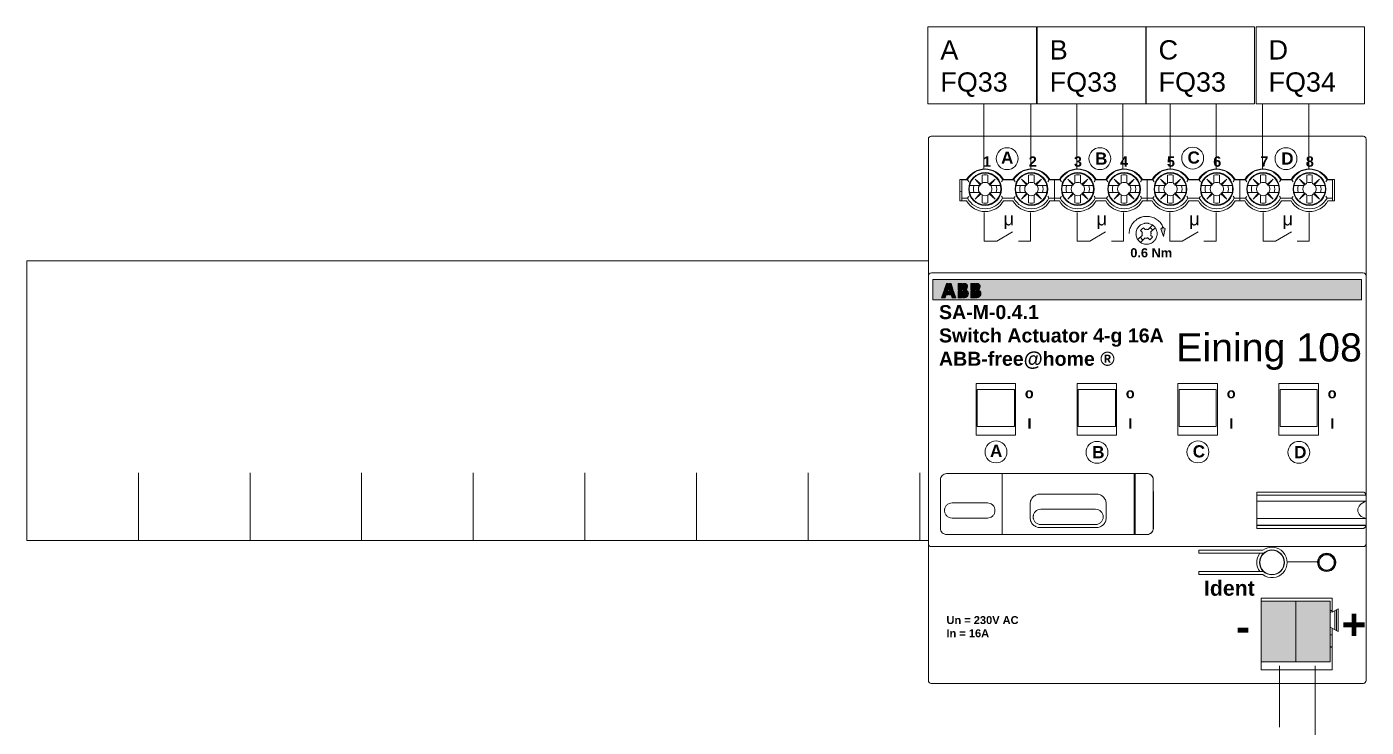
# Model space of a CAD drawing. Header units: millimetres. Extents: x -242231 to 419123, y -2399 to 525285.
# Drawn here: x -35527 to -32726, y 44385 to 45850 of the extents above; entities that cross this region are included whole.
import ezdxf

# ---------------------------------------------------------------- set-up
doc = ezdxf.new("R2010")
doc.units = ezdxf.units.MM
for name, color, linetype, lineweight in [('R-635 Töfluteikning', 7, 'Continuous', 15), ('R-635 Töfluteikning dinskinna', 32, 'Continuous', 15), ('Texti', 3, 'Continuous', 20)]:
    doc.layers.add(name, color=color, linetype=linetype, lineweight=lineweight)
doc.styles.get("Standard").update_dxf_attribs({"font": 'arial.ttf'})

# ---------------------------------------------------------------- blocks, each defined once
blk = doc.blocks.new('ABB f@h SA-M-0.4.1 Rofaliði 16A')
at = {"lineweight": 0}
h = blk.add_hatch(color=256, dxfattribs=at)
h.dxf.hatch_style = 1
edge = h.paths.add_edge_path()
edge.add_spline(control_points=[(38.56, 47.4), (38.59, 47.4), (38.62, 47.41), (38.65, 47.45), (38.66, 47.46), (38.66, 47.47)], knot_values=[0, 0, 0, 0, 0.564452, 0.81864, 1, 1, 1, 1], degree=3, periodic=0)
edge.add_spline(control_points=[(38.66, 47.47), (38.66, 47.5), (38.64, 47.54), (38.6, 47.56), (38.57, 47.55), (38.56, 47.55)], knot_values=[0, 0, 0, 0, 0.500113, 0.744161, 1, 1, 1, 1], degree=3, periodic=0)
edge.add_spline(control_points=[(38.56, 47.55), (38.54, 47.55), (38.5, 47.53), (38.47, 47.5), (38.46, 47.48), (38.46, 47.47)], knot_values=[0, 0, 0, 0, 0.564452, 0.81864, 1, 1, 1, 1], degree=3, periodic=0)
edge.add_spline(control_points=[(38.46, 47.47), (38.47, 47.46), (38.48, 47.44), (38.5, 47.41), (38.53, 47.39), (38.55, 47.39), (38.56, 47.4)], knot_values=[0, 0, 0, 0, 0.290414, 0.547362, 0.76154, 1, 1, 1, 1], degree=3, periodic=0)
h.paths.add_polyline_path([(38.94, 47.3), (38.56, 47.47), (38.21, 47.24), (38.68, 45.98)])
edge = h.paths.add_edge_path()
edge.add_spline(control_points=[(37.62, 48.74), (37.73, 48.66), (37.95, 48.48), (38.24, 48.19), (38.47, 47.86), (38.55, 47.6), (38.56, 47.47)], knot_values=[0, 0, 0, 0, 0.256087, 0.511922, 0.758342, 1, 1, 1, 1], degree=3, periodic=0)
edge.add_line((38.66, 47.47), (38.56, 47.47))
h = blk.add_hatch(color=1)
h.dxf.hatch_style = 1
h.paths.add_polyline_path([(71.25, 38.9), (0.75, 38.9), (0.75, 35.6), (71.25, 35.6)])
h = blk.add_hatch(color=256)
h.dxf.hatch_style = 1
h.paths.add_polyline_path([(2.6, 37.18), (3.28, 37.18), (3.28, 38.28), (2.98, 38.28)])
h.paths.add_polyline_path([(3.43, 37.18), (4.1, 37.18), (3.73, 38.28), (3.43, 38.28)])
h.paths.add_polyline_path([(3.43, 37.02), (3.43, 36.38), (3.76, 36.38), (3.93, 35.93), (4.52, 35.93), (4.14, 37.02)])
h.paths.add_polyline_path([(3.27, 37.02), (2.56, 37.02), (2.19, 35.93), (2.77, 35.93), (2.94, 36.38), (3.28, 36.38)])
h = blk.add_hatch(color=256)
h.dxf.hatch_style = 1
h.paths.add_polyline_path([(5.56, 37.17), (5.56, 38.28), (4.92, 38.28), (4.92, 37.17)])
h.paths.add_polyline_path([(5.72, 37.18), (6.37, 37.18, 0.073983), (6.17, 37.31, 0.788319), (5.94, 38.28), (5.72, 38.29)])
h.paths.add_polyline_path([(5.72, 35.91, 0.670092), (6.47, 37.02), (5.72, 37.02)])
h.paths.add_polyline_path([(5.57, 37.02), (4.93, 37.02), (4.93, 35.92), (5.57, 35.92)])
h = blk.add_hatch(color=256)
h.dxf.hatch_style = 1
h.paths.add_polyline_path([(6.98, 37.17), (7.62, 37.17), (7.62, 38.28), (6.98, 38.28)])
h.paths.add_polyline_path([(7.78, 37.18), (8.43, 37.18, 0.073983), (8.23, 37.31, 0.788319), (8, 38.28), (7.78, 38.29)])
h.paths.add_polyline_path([(7.78, 35.91, 0.670092), (8.52, 37.02), (7.78, 37.02)])
h.paths.add_polyline_path([(7.63, 37.02), (6.98, 37.02), (6.98, 35.92), (7.63, 35.92)])
at = {"true_color": 0x000000}
h = blk.add_hatch(color=18, dxfattribs=at)
h.dxf.hatch_style = 1
h.paths.add_polyline_path([(60.4, -13.95), (54.7, -13.95), (54.7, -23.95), (60.4, -23.95)])
h = blk.add_hatch(color=1)
h.dxf.hatch_style = 1
h.paths.add_polyline_path([(66.1, -13.95), (60.4, -13.95), (60.4, -23.95), (66.1, -23.95)])
at = {"color": 7, "linetype": 'Continuous', "lineweight": 0}
for p, q in [((0, -27), (0, 62)), ((0.5, 62.5), (71.5, 62.5)), ((72, 3.5), (72, 62)), ((5.2, 55.35), (5.2, 51.85)), ((6.3, 55.35), (5.2, 55.35)), ((5.52, 51.85), (5.52, 55.35)), ((5.52, 55.3), (6.45, 55.3)), ((8.52, 54.48), (7.69, 55.44)), ((7.69, 55.44), (8.58, 54.66)), ((8.87, 56.07), (8.87, 54.82)), ((9.79, 54.82), (9.79, 56.07)), ((10.08, 54.67), (10.97, 55.44)), ((10.97, 55.44), (10.14, 54.48)), ((14.07, 55.3), (12.21, 55.3)), ((13.92, 55.35), (12.36, 55.35)), ((16.14, 54.48), (15.31, 55.44)), ((15.31, 55.44), (16.2, 54.66)), ((16.49, 56.07), (16.49, 54.82)), ((17.41, 54.82), (17.41, 56.07)), ((17.7, 54.67), (18.59, 55.44)), ((18.59, 55.44), (17.76, 54.48)), ((19.83, 55.3), (21.69, 55.3)), ((21.54, 55.35), (19.98, 55.35)), ((20.76, 51.85), (20.76, 55.35)), ((23.76, 54.48), (22.93, 55.44)), ((22.93, 55.44), (23.82, 54.66)), ((24.11, 56.07), (24.11, 54.82)), ((25.03, 54.82), (25.03, 56.07)), ((25.32, 54.67), (26.21, 55.44)), ((26.21, 55.44), (25.38, 54.48)), ((29.31, 55.3), (27.45, 55.3)), ((29.16, 55.35), (27.6, 55.35)), ((31.38, 54.48), (30.55, 55.44)), ((30.55, 55.44), (31.44, 54.66)), ((31.73, 56.07), (31.73, 54.82)), ((32.65, 54.82), (32.65, 56.07)), ((32.94, 54.67), (33.83, 55.44)), ((33.83, 55.44), (33, 54.48)), ((35.07, 55.3), (36.93, 55.3)), ((36.78, 55.35), (35.22, 55.35)), ((36, 51.85), (36, 55.35)), ((39, 54.48), (38.17, 55.44)), ((38.17, 55.44), (39.06, 54.66)), ((39.35, 56.07), (39.35, 54.82)), ((40.27, 54.82), (40.27, 56.07)), ((40.56, 54.67), (41.45, 55.44)), ((41.45, 55.44), (40.62, 54.48)), ((44.55, 55.3), (42.69, 55.3)), ((44.4, 55.35), (42.84, 55.35)), ((46.62, 54.48), (45.79, 55.44)), ((45.79, 55.44), (46.68, 54.66)), ((46.97, 56.07), (46.97, 54.82)), ((47.89, 54.82), (47.89, 56.07)), ((48.18, 54.67), (49.07, 55.44)), ((49.07, 55.44), (48.24, 54.48)), ((50.31, 55.3), (52.17, 55.3)), ((52.02, 55.35), (50.46, 55.35)), ((51.24, 51.85), (51.24, 55.35)), ((54.24, 54.48), (53.41, 55.44)), ((53.41, 55.44), (54.3, 54.66)), ((54.59, 56.07), (54.59, 54.82)), ((55.51, 54.82), (55.51, 56.07)), ((55.8, 54.67), (56.69, 55.44)), ((56.69, 55.44), (55.86, 54.48)), ((59.79, 55.3), (57.93, 55.3)), ((59.64, 55.35), (58.08, 55.35)), ((61.86, 54.48), (61.03, 55.44)), ((61.03, 55.44), (61.92, 54.66)), ((62.21, 56.07), (62.21, 54.82)), ((63.13, 54.82), (63.13, 56.07)), ((63.42, 54.67), (64.31, 55.44)), ((64.31, 55.44), (63.48, 54.48)), ((66.48, 55.3), (65.55, 55.3)), ((66.8, 55.35), (65.7, 55.35)), ((66.48, 51.85), (66.48, 55.35)), ((66.8, 51.85), (66.8, 55.35)), ((8.43, 54.39), (6.79, 54.39)), ((6.79, 53.22), (8.43, 53.22)), ((7.69, 52.16), (8.52, 53.12)), ((8.58, 52.94), (7.69, 52.16)), ((8.61, 54.58), (8.52, 54.48)), ((8.52, 53.12), (8.61, 53.02)), ((10.04, 53.01), (10.14, 53.12)), ((10.14, 54.48), (10.05, 54.58)), ((10.97, 52.16), (10.06, 52.95)), ((10.14, 53.12), (10.97, 52.16)), ((10.22, 53.22), (11.87, 53.22)), ((11.87, 54.39), (10.23, 54.39)), ((16.05, 54.39), (14.41, 54.39)), ((14.41, 53.22), (16.05, 53.22)), ((15.31, 52.16), (16.14, 53.12)), ((16.2, 52.94), (15.31, 52.16)), ((16.23, 54.58), (16.14, 54.48)), ((16.14, 53.12), (16.23, 53.02)), ((17.66, 53.01), (17.76, 53.12)), ((17.76, 54.48), (17.67, 54.58)), ((18.59, 52.16), (17.68, 52.95)), ((17.76, 53.12), (18.59, 52.16)), ((17.84, 53.22), (19.49, 53.22)), ((19.49, 54.39), (17.85, 54.39)), ((23.67, 54.39), (22.03, 54.39)), ((22.03, 53.22), (23.67, 53.22)), ((22.93, 52.16), (23.76, 53.12)), ((23.82, 52.94), (22.93, 52.16)), ((23.85, 54.58), (23.76, 54.48)), ((23.76, 53.12), (23.85, 53.02)), ((25.28, 53.01), (25.38, 53.12)), ((25.38, 54.48), (25.29, 54.58)), ((26.21, 52.16), (25.3, 52.95)), ((25.38, 53.12), (26.21, 52.16)), ((25.46, 53.22), (27.11, 53.22)), ((27.11, 54.39), (25.47, 54.39)), ((31.29, 54.39), (29.65, 54.39)), ((29.65, 53.22), (31.29, 53.22)), ((30.55, 52.16), (31.38, 53.12)), ((31.44, 52.94), (30.55, 52.16)), ((31.47, 54.58), (31.38, 54.48)), ((31.38, 53.12), (31.47, 53.02)), ((32.9, 53.01), (33, 53.12)), ((33, 54.48), (32.91, 54.58)), ((33.83, 52.16), (32.92, 52.95)), ((33, 53.12), (33.83, 52.16)), ((33.08, 53.22), (34.73, 53.22)), ((34.73, 54.39), (33.09, 54.39)), ((38.91, 54.39), (37.27, 54.39)), ((37.27, 53.22), (38.91, 53.22)), ((38.17, 52.16), (39, 53.12)), ((39.06, 52.94), (38.17, 52.16)), ((39.09, 54.58), (39, 54.48)), ((39, 53.12), (39.09, 53.02)), ((40.52, 53.01), (40.62, 53.12)), ((40.62, 54.48), (40.53, 54.58)), ((41.45, 52.16), (40.54, 52.95)), ((40.62, 53.12), (41.45, 52.16)), ((40.7, 53.22), (42.35, 53.22)), ((42.35, 54.39), (40.71, 54.39)), ((46.53, 54.39), (44.89, 54.39)), ((44.89, 53.22), (46.53, 53.22)), ((45.79, 52.16), (46.62, 53.12)), ((46.68, 52.94), (45.79, 52.16)), ((46.71, 54.58), (46.62, 54.48)), ((46.62, 53.12), (46.71, 53.02)), ((48.14, 53.01), (48.24, 53.12)), ((48.24, 54.48), (48.15, 54.58)), ((49.07, 52.16), (48.16, 52.95)), ((48.24, 53.12), (49.07, 52.16)), ((48.32, 53.22), (49.97, 53.22)), ((49.97, 54.39), (48.33, 54.39)), ((54.15, 54.39), (52.51, 54.39)), ((52.51, 53.22), (54.15, 53.22)), ((53.41, 52.16), (54.24, 53.12)), ((54.3, 52.94), (53.41, 52.16)), ((54.33, 54.58), (54.24, 54.48)), ((54.24, 53.12), (54.33, 53.02)), ((55.76, 53.01), (55.86, 53.12)), ((55.86, 54.48), (55.77, 54.58)), ((56.69, 52.16), (55.78, 52.95)), ((55.86, 53.12), (56.69, 52.16)), ((55.94, 53.22), (57.59, 53.22)), ((57.59, 54.39), (55.95, 54.39)), ((61.77, 54.39), (60.13, 54.39)), ((60.13, 53.22), (61.77, 53.22)), ((61.03, 52.16), (61.86, 53.12)), ((61.92, 52.94), (61.03, 52.16)), ((61.95, 54.58), (61.86, 54.48)), ((61.86, 53.12), (61.95, 53.02)), ((63.38, 53.01), (63.48, 53.12)), ((63.48, 54.48), (63.39, 54.58)), ((64.31, 52.16), (63.4, 52.95)), ((63.48, 53.12), (64.31, 52.16)), ((63.56, 53.22), (65.21, 53.22)), ((65.21, 54.39), (63.57, 54.39)), ((5.2, 51.85), (6.3, 51.85)), ((6.45, 52.3), (5.52, 52.3)), ((8.87, 52.78), (8.87, 51.53)), ((9.79, 52.77), (9.79, 51.53)), ((14.07, 52.3), (12.21, 52.3)), ((12.36, 51.85), (13.92, 51.85)), ((16.49, 52.78), (16.49, 51.53)), ((17.41, 52.77), (17.41, 51.53)), ((21.69, 52.3), (19.83, 52.3)), ((19.98, 51.85), (21.54, 51.85)), ((24.11, 52.78), (24.11, 51.53)), ((25.03, 52.77), (25.03, 51.53)), ((29.31, 52.3), (27.45, 52.3)), ((27.6, 51.85), (29.16, 51.85)), ((31.73, 52.78), (31.73, 51.53)), ((32.65, 52.77), (32.65, 51.53)), ((36.93, 52.3), (35.07, 52.3)), ((35.22, 51.85), (36.78, 51.85)), ((39.35, 52.78), (39.35, 51.53)), ((40.27, 52.77), (40.27, 51.53)), ((44.55, 52.3), (42.69, 52.3)), ((42.84, 51.85), (44.4, 51.85)), ((46.97, 52.78), (46.97, 51.53)), ((47.89, 52.77), (47.89, 51.53)), ((52.17, 52.3), (50.31, 52.3)), ((50.46, 51.85), (52.02, 51.85)), ((54.59, 52.78), (54.59, 51.53)), ((55.51, 52.77), (55.51, 51.53)), ((59.79, 52.3), (57.93, 52.3)), ((58.08, 51.85), (59.64, 51.85)), ((62.21, 52.78), (62.21, 51.53)), ((63.13, 52.77), (63.13, 51.53)), ((66.48, 52.3), (65.55, 52.3)), ((65.7, 51.85), (66.8, 51.85)), ((9.17, 49.94), (9.17, 45.23)), ((16.78, 49.94), (16.78, 45.23)), ((24.46, 49.94), (24.46, 45.23)), ((32.08, 49.94), (32.08, 45.23)), ((39.69, 49.94), (39.69, 45.23)), ((47.3, 49.94), (47.3, 45.23)), ((55.03, 49.94), (55.03, 45.23)), ((62.64, 49.94), (62.64, 45.23)), ((11.25, 45.23), (13.86, 46.78)), ((26.54, 45.23), (29.15, 46.78)), ((34.93, 47.04), (34.9, 46.97)), ((35.21, 46.66), (34.9, 46.97)), ((34.98, 47.09), (34.93, 47.04)), ((35.03, 47.17), (34.98, 47.09)), ((35.11, 47.22), (35.03, 47.17)), ((35.21, 47.32), (35.11, 47.22)), ((35.11, 46.43), (35.13, 46.46)), ((35.11, 46.43), (35.13, 46.41)), ((35.16, 46.69), (35.13, 46.74)), ((35.13, 46.46), (35.16, 46.51)), ((35.13, 46.41), (35.16, 46.36)), ((35.16, 46.64), (35.16, 46.69)), ((35.18, 46.59), (35.16, 46.64)), ((35.16, 46.54), (35.18, 46.59)), ((35.16, 46.51), (35.16, 46.54)), ((35.16, 46.36), (35.16, 46.18)), ((35.36, 47.42), (35.21, 47.32)), ((35.67, 47.12), (35.36, 47.42)), ((35.64, 47.17), (35.59, 47.19)), ((35.67, 47.14), (35.64, 47.17)), ((35.77, 47.14), (35.67, 47.14)), ((35.87, 47.19), (35.77, 47.14)), ((35.89, 47.22), (35.87, 47.19)), ((35.89, 47.22), (35.92, 47.19)), ((35.92, 47.19), (35.97, 47.17)), ((35.97, 47.17), (36, 47.14)), ((36, 47.14), (36.1, 47.14)), ((36.1, 47.14), (36.15, 47.17)), ((36.86, 47.85), (36.12, 47.12)), ((36.15, 47.17), (36.17, 47.19)), ((36.17, 47.19), (36.22, 47.22)), ((36.5, 47.4), (36.43, 47.42)), ((36.55, 47.35), (36.5, 47.4)), ((37.29, 47.42), (36.55, 46.69)), ((36.63, 47.3), (36.55, 47.35)), ((36.58, 46.66), (36.61, 46.71)), ((36.58, 46.56), (36.58, 46.66)), ((36.61, 46.54), (36.58, 46.56)), ((36.63, 46.43), (36.58, 46.33)), ((36.58, 46.33), (36.58, 46.23)), ((36.61, 46.71), (36.63, 46.74)), ((36.63, 46.48), (36.61, 46.54)), ((36.73, 47.19), (36.63, 47.3)), ((36.63, 46.74), (36.66, 46.79)), ((36.66, 46.46), (36.63, 46.48)), ((36.66, 46.46), (36.63, 46.43)), ((36.78, 47.12), (36.73, 47.19)), ((36.83, 47.07), (36.78, 47.12)), ((36.86, 46.99), (36.83, 47.07)), ((38.56, 47.47), (38.21, 47.24)), ((38.21, 47.24), (38.68, 45.98)), ((38.94, 47.3), (38.56, 47.47)), ((38.66, 47.47), (38.56, 47.47)), ((38.68, 45.98), (38.94, 47.3)), ((41.76, 45.23), (44.38, 46.78)), ((57.11, 45.23), (59.72, 46.78)), ((9.17, 45.23), (11.25, 45.23)), ((14.8, 45.23), (16.78, 45.23)), ((24.46, 45.23), (26.54, 45.23)), ((30.09, 45.23), (32.08, 45.23)), ((35.21, 46.21), (34.47, 45.5)), ((34.88, 45.88), (34.9, 45.83)), ((34.9, 45.83), (34.95, 45.75)), ((35.64, 45.78), (34.93, 45.07)), ((34.95, 45.75), (35.18, 45.52)), ((35.13, 46.13), (35.11, 46.1)), ((35.16, 46.18), (35.13, 46.13)), ((35.18, 45.52), (35.26, 45.5)), ((35.26, 45.5), (35.31, 45.45)), ((35.61, 45.72), (35.56, 45.7)), ((35.79, 45.72), (35.61, 45.72)), ((35.84, 45.7), (35.79, 45.72)), ((35.87, 45.67), (35.84, 45.7)), ((35.87, 45.67), (35.89, 45.7)), ((35.89, 45.7), (35.94, 45.72)), ((35.94, 45.72), (35.97, 45.72)), ((35.97, 45.72), (36.02, 45.75)), ((36.02, 45.75), (36.07, 45.75)), ((36.07, 45.75), (36.12, 45.72)), ((36.4, 45.47), (36.1, 45.78)), ((36.12, 45.72), (36.15, 45.7)), ((36.15, 45.7), (36.2, 45.67)), ((36.4, 45.47), (36.48, 45.52)), ((36.48, 45.52), (36.53, 45.55)), ((36.53, 45.55), (36.61, 45.6)), ((36.86, 45.93), (36.55, 46.23)), ((36.58, 46.23), (36.61, 46.21)), ((36.61, 46.21), (36.61, 46.16)), ((36.61, 46.16), (36.66, 46.13)), ((36.61, 45.6), (36.66, 45.67)), ((36.66, 45.67), (36.76, 45.78)), ((36.76, 45.78), (36.86, 45.93)), ((39.69, 45.23), (41.76, 45.23)), ((45.32, 45.23), (47.3, 45.23)), ((55.03, 45.23), (57.11, 45.23)), ((60.66, 45.23), (62.64, 45.23)), ((0.5, 40), (71.5, 40)), ((0.75, 38.9), (0.75, 35.6)), ((71.25, 38.9), (0.75, 38.9)), ((71.25, 35.6), (71.25, 38.9)), ((0.75, 35.6), (71.25, 35.6)), ((7.85, 21.84), (7.85, 13.34)), ((7.85, 21.84), (14.35, 21.84)), ((8.05, 20.84), (8.05, 14.74)), ((14.15, 20.84), (8.05, 20.84)), ((14.15, 14.74), (14.15, 20.84)), ((14.35, 21.84), (14.35, 13.34)), ((24.45, 21.84), (24.45, 13.34)), ((24.45, 21.84), (30.95, 21.84)), ((24.65, 20.84), (24.65, 14.74)), ((30.75, 20.84), (24.65, 20.84)), ((30.75, 14.74), (30.75, 20.84)), ((30.95, 21.84), (30.95, 13.34)), ((41.05, 21.84), (41.05, 13.34)), ((41.05, 21.84), (47.55, 21.84)), ((47.35, 20.84), (41.25, 20.84)), ((41.25, 20.84), (41.25, 14.74)), ((47.35, 14.74), (47.35, 20.84)), ((47.55, 21.84), (47.55, 13.34)), ((57.65, 21.84), (64.15, 21.84)), ((57.65, 21.84), (57.65, 13.34)), ((63.95, 20.84), (57.85, 20.84)), ((57.85, 20.84), (57.85, 14.74)), ((63.95, 14.74), (63.95, 20.84)), ((64.15, 21.84), (64.15, 13.34)), ((7.85, 13.34), (14.35, 13.34)), ((8.05, 14.74), (14.15, 14.74)), ((24.45, 13.34), (30.95, 13.34)), ((24.65, 14.74), (30.75, 14.74)), ((41.05, 13.34), (47.55, 13.34)), ((41.25, 14.74), (47.35, 14.74)), ((57.65, 13.34), (64.15, 13.34)), ((57.85, 14.74), (63.95, 14.74)), ((3, 7), (36.06, 7)), ((12.12, 7), (12.12, -3)), ((33.87, -3), (33.87, 7)), ((33.99, -3), (33.99, 7)), ((2, -2), (2, 6)), ((36.99, 6.07), (37, 2.1)), ((36.99, 6), (36.99, -2)), ((27.58, 3.63), (18.41, 3.63)), ((54, 3.96), (71.5, 3.96)), ((54, -2), (54, 3.96)), ((54, 3.48), (71.95, 3.48)), ((54, 2.46), (72, 2.46)), ((72, -1.46), (72, 3.5)), ((3.89, 2.19), (9.73, 2.19)), ((16.75, 2.06), (16.75, -0.3)), ((18.48, 1.14), (27.51, 1.14)), ((29.24, -0.3), (29.24, 2.06)), ((37, 2.1), (37, -2)), ((9.73, -0.31), (3.89, -0.31)), ((18.41, -1.87), (27.58, -1.87)), ((27.51, -1.36), (18.48, -1.36)), ((54, -0.36), (72, -0.36)), ((72, -1.46), (54, -1.46)), ((54, -1.5), (71.95, -1.5)), ((54, -2), (71.5, -2)), ((72, -27), (72, -1.46)), ((36, -3), (3, -3)), ((71.5, -5), (0.5, -5)), ((44.5, -5.6), (55, -5.6)), ((44.5, -6.1), (44.5, -5.6)), ((55.1, -6.1), (44.5, -6.1)), ((59, -7.5), (64, -7.5)), ((44.5, -9.1), (55.1, -9.1)), ((44.5, -9.6), (44.5, -9.1)), ((55, -9.6), (44.5, -9.6)), ((66.4, -13.5), (54.7, -13.5)), ((54.7, -13.5), (54.7, -25.25)), ((54.7, -13.95), (66.1, -13.95)), ((60.4, -13.95), (60.4, -23.95)), ((66.1, -13.95), (66.1, -23.95)), ((66.4, -15.8), (66.4, -13.5)), ((67.4, -15.22), (66.4, -15.8)), ((67.1, -15.4), (67.1, -18.8)), ((67.4, -18.98), (67.4, -15.22)), ((66.1, -15.5), (66.4, -15.5)), ((66.1, -15.83), (66.4, -15.65)), ((66.85, -18.66), (66.85, -15.54)), ((66.1, -18.23), (67.4, -18.98)), ((66.1, -19.5), (66.4, -19.5)), ((66.4, -25.25), (66.4, -18.4)), ((54.7, -23.95), (66.1, -23.95)), ((54.7, -25.25), (66.4, -25.25)), ((71.5, -27.5), (0.5, -27.5))]:
    blk.add_line(p, q, dxfattribs=at)
at = {"color": 7, "linetype": 'Continuous'}
blk.add_line((66.1, -21.5), (66.4, -21.5), dxfattribs=at)
at = {"lineweight": 0}
for points in [[(3.28, 38.28), (3.28, 37.18), (2.6, 37.18), (2.98, 38.28), (3.28, 38.28)], [(3.43, 38.28), (3.73, 38.28), (4.1, 37.18), (3.43, 37.18), (3.43, 38.28)], [(5.94, 38.28), (5.72, 38.29), (5.72, 37.18), (6.37, 37.18)], [(8, 38.28), (7.78, 38.29), (7.78, 37.18), (8.43, 37.18)], [(2.56, 37.02), (3.27, 37.02), (3.28, 36.38), (2.94, 36.38), (2.77, 35.93), (2.19, 35.93), (2.56, 37.02)], [(3.43, 37.02), (4.14, 37.02), (4.52, 35.93), (3.93, 35.93), (3.76, 36.38), (3.43, 36.38), (3.43, 37.02)], [(6.47, 37.02), (5.72, 37.02), (5.72, 35.91)], [(8.53, 37.02), (7.78, 37.02), (7.78, 35.91)]]:
    blk.add_lwpolyline(points, dxfattribs=at)
for points in [[(4.92, 38.28), (5.56, 38.28), (5.56, 37.17), (4.92, 37.17)], [(6.98, 38.28), (7.62, 38.28), (7.62, 37.17), (6.98, 37.17)], [(4.93, 37.02), (5.57, 37.02), (5.57, 35.92), (4.93, 35.92)], [(6.98, 37.02), (7.63, 37.02), (7.63, 35.92), (6.98, 35.92)]]:
    blk.add_lwpolyline(points, close=True, dxfattribs=at)
for centre, radius in [((12.95, 58.8), 1.8), ((28.21, 58.8), 1.8), ((43.47, 58.89), 1.8), ((58.81, 58.8), 1.8), ((9.33, 53.8), 2.7), ((9.33, 53.8), 2.61), ((16.95, 53.8), 2.7), ((16.95, 53.8), 2.61), ((24.57, 53.8), 2.7), ((24.57, 53.8), 2.61), ((32.19, 53.8), 2.7), ((32.19, 53.8), 2.61), ((39.81, 53.8), 2.7), ((39.81, 53.8), 2.61), ((47.43, 53.8), 2.7), ((47.43, 53.8), 2.61), ((55.05, 53.8), 2.7), ((55.05, 53.8), 2.61), ((62.67, 53.8), 2.7), ((62.67, 53.8), 2.61), ((11.13, 10.57), 1.8), ((27.73, 10.51), 1.8), ((44.33, 10.57), 1.8), ((60.93, 10.51), 1.8)]:
    blk.add_circle(centre, radius, dxfattribs=at)
at = {"color": 7, "linetype": 'Continuous', "lineweight": 0}
for centre, radius in [((56.5, -7.6), 2.05), ((56.5, -7.6), 2), ((65.5, -7.6), 1.45), ((65.5, -7.6), 1.4), ((65.5, -7.6), 1.25)]:
    blk.add_circle(centre, radius, dxfattribs=at)
for centre, radius, start, end in [((0.5, 62), 0.5, 90, 180), ((0.5, 62), 0.5, 172.788, 180), ((0.5, 62), 0.5, 90, 97.212), ((71.5, 62), 0.5, 83.0885, 90), ((71.5, 62), 0.5, 0, 90), ((71.5, 62), 0.5, 0, 6.9114), ((9.33, 53.6), 3.5, 30, 150), ((9.33, 53.8), 3.25, 27.4864, 152.5136), ((16.6, 61.46), 11.88, 211.2527, 212.9606), ((9.33, 53.8), 2.32, 78.463, 101.537), ((2.05, 61.47), 11.89, 327.04, 328.7467), ((16.95, 53.6), 3.5, 30, 150), ((16.95, 53.8), 3.25, 27.4864, 152.5136), ((24.22, 61.46), 11.88, 211.2527, 212.9606), ((16.95, 53.8), 2.32, 78.463, 101.537), ((9.67, 61.47), 11.89, 327.04, 328.7467), ((24.57, 53.6), 3.5, 30, 150), ((24.57, 53.8), 3.25, 27.4864, 152.5136), ((31.84, 61.46), 11.88, 211.2527, 212.9606), ((24.57, 53.8), 2.32, 78.463, 101.537), ((17.29, 61.47), 11.89, 327.04, 328.7467), ((32.19, 53.6), 3.5, 30, 150), ((32.19, 53.8), 3.25, 27.4864, 152.5136), ((39.46, 61.46), 11.88, 211.2527, 212.9606), ((32.19, 53.8), 2.32, 78.463, 101.537), ((24.91, 61.47), 11.89, 327.04, 328.7467), ((39.81, 53.6), 3.5, 30, 150), ((39.81, 53.8), 3.25, 27.4864, 152.5136), ((47.08, 61.46), 11.88, 211.2527, 212.9606), ((39.81, 53.8), 2.32, 78.463, 101.537), ((32.53, 61.47), 11.89, 327.04, 328.7467), ((47.43, 53.6), 3.5, 30, 150), ((47.43, 53.8), 3.25, 27.4864, 152.5136), ((54.7, 61.46), 11.88, 211.2527, 212.9606), ((47.43, 53.8), 2.32, 78.463, 101.537), ((40.15, 61.47), 11.89, 327.04, 328.7467), ((55.05, 53.6), 3.5, 30, 150), ((55.05, 53.8), 3.25, 27.4864, 152.5136), ((62.32, 61.46), 11.88, 211.2527, 212.9606), ((55.05, 53.8), 2.32, 78.463, 101.537), ((47.77, 61.47), 11.89, 327.04, 328.7467), ((62.67, 53.6), 3.5, 30, 150), ((62.67, 53.8), 3.25, 27.4864, 152.5136), ((69.94, 61.46), 11.88, 211.2527, 212.9606), ((62.67, 53.8), 2.32, 78.463, 101.537), ((55.39, 61.47), 11.89, 327.04, 328.7467), ((4.9, 54.8), 1.5, 281.5398, 294.4413), ((9.33, 53.8), 1.91, 162.1391, 197.8609), ((9.33, 53.8), 1.1, 147.8061, 212.1939), ((8.43, 54.57), 0.18, 270, 45.573), ((8.43, 53.04), 0.18, 314.427, 90), ((8.69, 54.82), 0.18, 225.573, 0), ((8.69, 52.78), 0.18, 0, 134.427), ((9.33, 53.8), 1.1, 65.0308, 114.9692), ((9.97, 54.82), 0.18, 180, 314.5613), ((9.97, 52.77), 0.18, 46.9179, 180), ((10.22, 53.04), 0.18, 90, 226.9179), ((10.23, 54.57), 0.18, 134.5613, 270), ((9.33, 53.8), 1.1, 0, 32.1939), ((9.33, 53.8), 1.1, 327.8061, 0), ((9.33, 53.8), 1.91, 342.1391, 17.8609), ((16.95, 53.8), 1.91, 162.1391, 197.8609), ((16.95, 53.8), 1.1, 147.8061, 212.1939), ((16.05, 54.57), 0.18, 270, 45.573), ((16.05, 53.04), 0.18, 314.427, 90), ((16.31, 54.82), 0.18, 225.573, 0), ((16.31, 52.78), 0.18, 0, 134.427), ((16.95, 53.8), 1.1, 65.0308, 114.9692), ((17.59, 54.82), 0.18, 180, 314.5613), ((17.59, 52.77), 0.18, 46.9179, 180), ((17.84, 53.04), 0.18, 90, 226.9179), ((17.85, 54.57), 0.18, 134.5613, 270), ((16.95, 53.8), 1.1, 0, 32.1939), ((16.95, 53.8), 1.1, 327.8061, 0), ((16.95, 53.8), 1.91, 342.1391, 17.8609), ((24.57, 53.8), 1.91, 162.1391, 197.8609), ((24.57, 53.8), 1.1, 147.8061, 212.1939), ((23.67, 54.57), 0.18, 270, 45.573), ((23.67, 53.04), 0.18, 314.427, 90), ((23.93, 54.82), 0.18, 225.573, 0), ((23.93, 52.78), 0.18, 0, 134.427), ((24.57, 53.8), 1.1, 65.0308, 114.9692), ((25.21, 54.82), 0.18, 180, 314.5613), ((25.21, 52.77), 0.18, 46.9179, 180), ((25.46, 53.04), 0.18, 90, 226.9179), ((25.47, 54.57), 0.18, 134.5613, 270), ((24.57, 53.8), 1.1, 0, 32.1939), ((24.57, 53.8), 1.1, 327.8061, 0), ((24.57, 53.8), 1.91, 342.1391, 17.8609), ((32.19, 53.8), 1.91, 162.1391, 197.8609), ((32.19, 53.8), 1.1, 147.8061, 212.1939), ((31.29, 54.57), 0.18, 270, 45.573), ((31.29, 53.04), 0.18, 314.427, 90), ((31.55, 54.82), 0.18, 225.573, 0), ((31.55, 52.78), 0.18, 0, 134.427), ((32.19, 53.8), 1.1, 65.0308, 114.9692), ((32.83, 54.82), 0.18, 180, 314.5613), ((32.83, 52.77), 0.18, 46.9179, 180), ((33.08, 53.04), 0.18, 90, 226.9179), ((33.09, 54.57), 0.18, 134.5613, 270), ((32.19, 53.8), 1.1, 0, 32.1939), ((32.19, 53.8), 1.1, 327.8061, 0), ((32.19, 53.8), 1.91, 342.1391, 17.8609), ((39.81, 53.8), 1.91, 162.1391, 197.8609), ((39.81, 53.8), 1.1, 147.8061, 212.1939), ((38.91, 54.57), 0.18, 270, 45.573), ((38.91, 53.04), 0.18, 314.427, 90), ((39.17, 54.82), 0.18, 225.573, 0), ((39.17, 52.78), 0.18, 0, 134.427), ((39.81, 53.8), 1.1, 65.0308, 114.9692), ((40.45, 54.82), 0.18, 180, 314.5613), ((40.45, 52.77), 0.18, 46.9179, 180), ((40.7, 53.04), 0.18, 90, 226.9179), ((40.71, 54.57), 0.18, 134.5613, 270), ((39.81, 53.8), 1.1, 0, 32.1939), ((39.81, 53.8), 1.1, 327.8061, 0), ((39.81, 53.8), 1.91, 342.1391, 17.8609), ((47.43, 53.8), 1.91, 162.1391, 197.8609), ((47.43, 53.8), 1.1, 147.8061, 212.1939), ((46.53, 54.57), 0.18, 270, 45.573), ((46.53, 53.04), 0.18, 314.427, 90), ((46.79, 54.82), 0.18, 225.573, 0), ((46.79, 52.78), 0.18, 0, 134.427), ((47.43, 53.8), 1.1, 65.0308, 114.9692), ((48.07, 54.82), 0.18, 180, 314.5613), ((48.07, 52.77), 0.18, 46.9179, 180), ((48.32, 53.04), 0.18, 90, 226.9179), ((48.33, 54.57), 0.18, 134.5613, 270), ((47.43, 53.8), 1.1, 0, 32.1939), ((47.43, 53.8), 1.1, 327.8061, 0), ((47.43, 53.8), 1.91, 342.1391, 17.8609), ((55.05, 53.8), 1.91, 162.1391, 197.8609), ((55.05, 53.8), 1.1, 147.8061, 212.1939), ((54.15, 54.57), 0.18, 270, 45.573), ((54.15, 53.04), 0.18, 314.427, 90), ((54.41, 54.82), 0.18, 225.573, 0), ((54.41, 52.78), 0.18, 0, 134.427), ((55.05, 53.8), 1.1, 65.0308, 114.9692), ((55.69, 54.82), 0.18, 180, 314.5613), ((55.69, 52.77), 0.18, 46.9179, 180), ((55.94, 53.04), 0.18, 90, 226.9179), ((55.95, 54.57), 0.18, 134.5613, 270), ((55.05, 53.8), 1.1, 0, 32.1939), ((55.05, 53.8), 1.1, 327.8061, 0), ((55.05, 53.8), 1.91, 342.1391, 17.8609), ((62.67, 53.8), 1.91, 162.1391, 197.8609), ((62.67, 53.8), 1.1, 147.8061, 212.1939), ((61.77, 54.57), 0.18, 270, 45.573), ((61.77, 53.04), 0.18, 314.427, 90), ((62.03, 54.82), 0.18, 225.573, 0), ((62.03, 52.78), 0.18, 0, 134.427), ((62.67, 53.8), 1.1, 65.0308, 114.9692), ((63.31, 54.82), 0.18, 180, 314.5613), ((63.31, 52.77), 0.18, 46.9179, 180), ((63.56, 53.04), 0.18, 90, 226.9179), ((63.57, 54.57), 0.18, 134.5613, 270), ((62.67, 53.8), 1.1, 0, 32.1939), ((62.67, 53.8), 1.1, 327.8061, 0), ((62.67, 53.8), 1.91, 342.1391, 17.8609), ((9.33, 53.6), 3.5, 210, 330), ((16.61, 46.13), 11.89, 147.04, 148.7467), ((9.33, 53.8), 3.25, 207.4864, 332.5136), ((9.33, 53.8), 1.1, 245.0308, 294.9692), ((9.33, 53.8), 2.32, 258.463, 281.537), ((2.31, 46.3), 11.58, 31.2303, 32.983), ((16.95, 53.6), 3.5, 210, 330), ((24.23, 46.13), 11.89, 147.04, 148.7467), ((16.95, 53.8), 3.25, 207.4864, 332.5136), ((16.95, 53.8), 1.1, 245.0308, 294.9692), ((16.95, 53.8), 2.32, 258.463, 281.537), ((9.68, 46.14), 11.88, 31.2527, 32.9606), ((24.57, 53.6), 3.5, 210, 330), ((31.85, 46.13), 11.89, 147.04, 148.7467), ((24.57, 53.8), 3.25, 207.4864, 332.5136), ((24.57, 53.8), 1.1, 245.0308, 294.9692), ((24.57, 53.8), 2.32, 258.463, 281.537), ((17.55, 46.3), 11.58, 31.2303, 32.983), ((32.19, 53.6), 3.5, 210, 330), ((39.47, 46.13), 11.89, 147.04, 148.7467), ((32.19, 53.8), 3.25, 207.4864, 332.5136), ((32.19, 53.8), 1.1, 245.0308, 294.9692), ((32.19, 53.8), 2.32, 258.463, 281.537), ((24.92, 46.14), 11.88, 31.2527, 32.9606), ((39.81, 53.6), 3.5, 210, 330), ((47.09, 46.13), 11.89, 147.04, 148.7467), ((39.81, 53.8), 3.25, 207.4864, 332.5136), ((39.81, 53.8), 1.1, 245.0308, 294.9692), ((39.81, 53.8), 2.32, 258.463, 281.537), ((32.79, 46.3), 11.58, 31.2303, 32.983), ((47.43, 53.6), 3.5, 210, 330), ((54.71, 46.13), 11.89, 147.04, 148.7467), ((47.43, 53.8), 3.25, 207.4864, 332.5136), ((47.43, 53.8), 1.1, 245.0308, 294.9692), ((47.43, 53.8), 2.32, 258.463, 281.537), ((40.16, 46.14), 11.88, 31.2527, 32.9606), ((55.05, 53.6), 3.5, 210, 330), ((62.33, 46.13), 11.89, 147.04, 148.7467), ((55.05, 53.8), 3.25, 207.4864, 332.5136), ((55.05, 53.8), 1.1, 245.0308, 294.9692), ((55.05, 53.8), 2.32, 258.463, 281.537), ((48.03, 46.3), 11.58, 31.2303, 32.983), ((62.67, 53.6), 3.5, 210, 330), ((69.95, 46.13), 11.89, 147.04, 148.7467), ((62.67, 53.8), 3.25, 207.4864, 332.5136), ((62.67, 53.8), 1.1, 245.0308, 294.9692), ((62.67, 53.8), 2.32, 258.463, 281.537), ((55.4, 46.14), 11.88, 31.2527, 32.9606), ((0.5, 39.5), 0.5, 90, 180), ((71.5, 39.5), 0.5, 0, 90), ((0.5, -4.5), 0.5, 180, 270), ((56.5, -7.6), 2.5, 143.1301, 216.8699), ((56.5, -7.6), 2.5, 233.1301, 126.8699), ((65.5, -7.6), 1.5, 4.4913, 176.1774), ((71.5, -4.5), 0.5, 270, 0), ((65.52, -7.6), 1.48, 3.141, 4.4912), ((0.5, -27), 0.5, 180, 186.9114), ((0.5, -27), 0.5, 180, 270), ((0.5, -27), 0.5, 263.0885, 270), ((71.5, -27), 0.5, 270, 0), ((71.5, -27), 0.5, 270, 277.212), ((71.5, -27), 0.5, 352.788, 0)]:
    blk.add_arc(centre, radius, start, end, dxfattribs=at)
at = {"lineweight": 0}
for centre, radius, start, end in [((5.94, 37.77), 0.514, 296.7689, 89.6266), ((8, 37.77), 0.514, 296.7689, 89.6266), ((5.87, 36.62), 0.722, 258.0548, 33.7809), ((5.81, 36.58), 0.815, 47.0971, 64.0698), ((7.92, 36.62), 0.722, 258.0548, 33.7809), ((7.87, 36.58), 0.815, 47.0971, 64.0698)]:
    blk.add_arc(centre, radius, start, end, dxfattribs=at)
at = {"color": 7, "linetype": 'Continuous', "lineweight": 0}
for centre, major_axis, ratio, start_param, end_param in [((72.7, 1.09), (2.09, 0.21), 0.708989, 1.839361, 4.30128), ((65.5, -7.6), (0, 1.5), 1, 1.504342, 4.712126), ((65.5, -7.6), (0, 1.5), 1, -1.571059, -1.515976)]:
    blk.add_ellipse(centre, major_axis=major_axis, ratio=ratio, start_param=start_param, end_param=end_param, dxfattribs=at)
for points, knots in [([(33.02, 46.51), (33.03, 46.77), (33.12, 47.3), (33.4, 47.89), (33.71, 48.31), (33.99, 48.59), (34.25, 48.79), (34.44, 48.91), (34.56, 48.98), (34.65, 49.02), (34.74, 49.06), (34.86, 49.12), (35.08, 49.2), (35.4, 49.28), (35.79, 49.32), (36.3, 49.3), (36.95, 49.15), (37.41, 48.9), (37.62, 48.74)], [0, 0, 0, 0, 0.125706, 0.250096, 0.312337, 0.374695, 0.437369, 0.468933, 0.484789, 0.500704, 0.516764, 0.532729, 0.564404, 0.62696, 0.688902, 0.750606, 0.874177, 1, 1, 1, 1]), ([(37.62, 48.74), (37.73, 48.66), (37.95, 48.48), (38.24, 48.19), (38.47, 47.86), (38.55, 47.6), (38.56, 47.47)], [0, 0, 0, 0, 0.256087, 0.511922, 0.758342, 1, 1, 1, 1]), ([(35.87, 48.18), (35.81, 48.18), (35.69, 48.18), (35.46, 48.14), (35.19, 48.06), (34.89, 47.9), (34.64, 47.69), (34.42, 47.43), (34.26, 47.14), (34.18, 46.87), (34.15, 46.64), (34.14, 46.46), (34.15, 46.28), (34.18, 46.05), (34.26, 45.78), (34.42, 45.48), (34.64, 45.22), (34.89, 45), (35.19, 44.84), (35.46, 44.75), (35.69, 44.72), (35.81, 44.71), (35.87, 44.71)], [0, 0, 0, 0, 0.032804, 0.064896, 0.127429, 0.188628, 0.249222, 0.309815, 0.371015, 0.433548, 0.46564, 0.498444, 0.5313, 0.563539, 0.626577, 0.688435, 0.749692, 0.810833, 0.87239, 0.935079, 0.967193, 1, 1, 1, 1]), ([(35.87, 44.71), (35.93, 44.71), (36.05, 44.72), (36.28, 44.75), (36.55, 44.84), (36.85, 45), (37.11, 45.22), (37.33, 45.48), (37.49, 45.78), (37.58, 46.05), (37.62, 46.28), (37.62, 46.46), (37.62, 46.64), (37.58, 46.87), (37.49, 47.14), (37.33, 47.43), (37.11, 47.69), (36.85, 47.9), (36.55, 48.06), (36.28, 48.14), (36.05, 48.18), (35.93, 48.18), (35.87, 48.18)], [0, 0, 0, 0, 0.032656, 0.064718, 0.127522, 0.18935, 0.250768, 0.312186, 0.374014, 0.436818, 0.468879, 0.501536, 0.53414, 0.566056, 0.628359, 0.689536, 0.7503, 0.81118, 0.872657, 0.935307, 0.967346, 1, 1, 1, 1]), ([(38.56, 47.55), (38.54, 47.55), (38.5, 47.53), (38.47, 47.5), (38.46, 47.48), (38.46, 47.47)], [0, 0, 0, 0, 0.564452, 0.81864, 1, 1, 1, 1]), ([(38.46, 47.47), (38.47, 47.46), (38.48, 47.44), (38.5, 47.41), (38.53, 47.39), (38.55, 47.39), (38.56, 47.4)], [0, 0, 0, 0, 0.290414, 0.547362, 0.76154, 1, 1, 1, 1]), ([(38.66, 47.47), (38.66, 47.5), (38.64, 47.54), (38.6, 47.56), (38.57, 47.55), (38.56, 47.55)], [0, 0, 0, 0, 0.500113, 0.744161, 1, 1, 1, 1]), ([(38.56, 47.4), (38.59, 47.4), (38.62, 47.41), (38.65, 47.45), (38.66, 47.46), (38.66, 47.47)], [0, 0, 0, 0, 0.564452, 0.81864, 1, 1, 1, 1]), ([(2, 6), (2, 6.13), (2.05, 6.4), (2.28, 6.72), (2.6, 6.95), (2.87, 7), (3, 7)], [0, 0, 0, 0, 0.253997, 0.5, 0.746003, 1, 1, 1, 1]), ([(35.99, 7), (36.12, 7), (36.38, 6.95), (36.71, 6.72), (36.93, 6.4), (36.99, 6.13), (36.99, 6)], [0, 0, 0, 0, 0.253997, 0.5, 0.746003, 1, 1, 1, 1]), ([(36.06, 7), (36.18, 7), (36.42, 6.94), (36.8, 6.65), (36.97, 6.3), (36.99, 6.07)], [0, 0, 0, 0, 0.251268, 0.50376, 1, 1, 1, 1]), ([(18.41, 3.63), (18.19, 3.63), (17.76, 3.55), (17.21, 3.2), (16.84, 2.69), (16.75, 2.27), (16.75, 2.06)], [0, 0, 0, 0, 0.2612, 0.509575, 0.752559, 1, 1, 1, 1]), ([(29.24, 2.06), (29.24, 2.27), (29.15, 2.69), (28.78, 3.2), (28.23, 3.55), (27.8, 3.63), (27.58, 3.63)], [0, 0, 0, 0, 0.24746, 0.490406, 0.738737, 1, 1, 1, 1]), ([(71.95, 3.48), (71.94, 3.53), (71.9, 3.64), (71.83, 3.76), (71.75, 3.85), (71.68, 3.91), (71.6, 3.95), (71.53, 3.96), (71.5, 3.96)], [0, 0, 0, 0, 0.235257, 0.476043, 0.600392, 0.72871, 0.86214, 1, 1, 1, 1]), ([(72, 3.5), (72, 3.49), (72, 3.49), (71.99, 3.49), (71.99, 3.49), (71.97, 3.48), (71.96, 3.48), (71.95, 3.48)], [0, 0, 0, 0, 0.096086, 0.178885, 0.288382, 0.589623, 1, 1, 1, 1]), ([(3.89, -0.31), (3.73, -0.31), (3.4, -0.24), (3.06, -0.01), (2.86, 0.24), (2.75, 0.46), (2.69, 0.65), (2.66, 0.82), (2.66, 0.94), (2.66, 1.07), (2.69, 1.24), (2.75, 1.43), (2.86, 1.65), (3.06, 1.89), (3.4, 2.13), (3.73, 2.19), (3.89, 2.19)], [0, 0, 0, 0, 0.126013, 0.248181, 0.309587, 0.371605, 0.434797, 0.467118, 0.500068, 0.533016, 0.56533, 0.6285, 0.690489, 0.751866, 0.873993, 1, 1, 1, 1]), ([(9.73, 2.19), (9.89, 2.19), (10.21, 2.13), (10.55, 1.89), (10.75, 1.65), (10.87, 1.43), (10.93, 1.24), (10.95, 1.07), (10.96, 0.94), (10.95, 0.82), (10.93, 0.65), (10.87, 0.46), (10.75, 0.24), (10.55, -0.01), (10.21, -0.24), (9.89, -0.31), (9.73, -0.31)], [0, 0, 0, 0, 0.125934, 0.248068, 0.309461, 0.371468, 0.434655, 0.466977, 0.499932, 0.53289, 0.565218, 0.628427, 0.690463, 0.751886, 0.874059, 1, 1, 1, 1]), ([(18.48, -1.36), (18.31, -1.36), (17.99, -1.3), (17.65, -1.06), (17.45, -0.81), (17.33, -0.6), (17.27, -0.4), (17.25, -0.24), (17.24, -0.11), (17.25, 0.02), (17.27, 0.18), (17.33, 0.38), (17.45, 0.59), (17.65, 0.84), (17.99, 1.07), (18.31, 1.14), (18.48, 1.14)], [0, 0, 0, 0, 0.126013, 0.248181, 0.309587, 0.371605, 0.434797, 0.467118, 0.500068, 0.533016, 0.56533, 0.6285, 0.690489, 0.751866, 0.873993, 1, 1, 1, 1]), ([(27.51, 1.14), (27.68, 1.14), (28, 1.07), (28.34, 0.84), (28.54, 0.59), (28.66, 0.38), (28.72, 0.18), (28.74, 0.02), (28.75, -0.11), (28.74, -0.24), (28.72, -0.4), (28.66, -0.6), (28.54, -0.81), (28.34, -1.06), (28, -1.3), (27.68, -1.36), (27.51, -1.36)], [0, 0, 0, 0, 0.125934, 0.248068, 0.309461, 0.371468, 0.434655, 0.466977, 0.499932, 0.53289, 0.565218, 0.628427, 0.690463, 0.751886, 0.874059, 1, 1, 1, 1]), ([(3, -3), (2.87, -3), (2.61, -2.95), (2.28, -2.72), (2.05, -2.4), (2, -2.13), (2, -2)], [0, 0, 0, 0, 0.253422, 0.499572, 0.74587, 1, 1, 1, 1]), ([(16.75, -0.3), (16.75, -0.5), (16.84, -0.92), (17.21, -1.44), (17.76, -1.79), (18.19, -1.87), (18.41, -1.87)], [0, 0, 0, 0, 0.247455, 0.490436, 0.738803, 1, 1, 1, 1]), ([(27.58, -1.87), (27.8, -1.87), (28.23, -1.79), (28.78, -1.44), (29.15, -0.92), (29.24, -0.5), (29.24, -0.3)], [0, 0, 0, 0, 0.26126, 0.509583, 0.752526, 1, 1, 1, 1]), ([(36.99, -2), (36.99, -2.13), (36.93, -2.4), (36.71, -2.72), (36.38, -2.95), (36.12, -3), (35.99, -3)], [0, 0, 0, 0, 0.253997, 0.5, 0.746003, 1, 1, 1, 1]), ([(37, -2), (37, -2.13), (36.95, -2.39), (36.72, -2.72), (36.39, -2.95), (36.13, -3), (36, -3)], [0, 0, 0, 0, 0.253165, 0.5, 0.746835, 1, 1, 1, 1]), ([(71.5, -2), (71.53, -2), (71.59, -1.99), (71.68, -1.95), (71.75, -1.89), (71.83, -1.8), (71.9, -1.67), (71.94, -1.56), (71.95, -1.5)], [0, 0, 0, 0, 0.132032, 0.261793, 0.388795, 0.513563, 0.758367, 1, 1, 1, 1]), ([(71.95, -1.5), (71.96, -1.5), (71.97, -1.5), (71.99, -1.5), (71.99, -1.49), (72, -1.49), (72, -1.49), (72, -1.49)], [0, 0, 0, 0, 0.410362, 0.711588, 0.821082, 0.903883, 1, 1, 1, 1])]:
    blk.add_open_spline(points, degree=3, knots=knots, dxfattribs=at)
at = {"attachment_point": 1}
for s, insert, char_height, width in [('{\\fArial|b1|i0|c0|p34;A}', (11.96, 59.97), 2, 4.6395), ('{\\fArial|b1|i0|c0|p34;B}', (27.42, 59.81), 2, 4.6395), ('{\\fArial|b1|i0|c0|p34;C}', (42.62, 59.98), 2, 4.6395), ('{\\fArial|b1|i0|c0|p34;D}', (58.03, 59.82), 2, 4.6395), ('{\\fArial|b1|i0|c0|p34;1}', (8.97, 59.17), 1.7, 4.6395), ('{\\fArial|b1|i0|c0|p34;2}', (16.51, 59.17), 1.7, 4.6395), ('{\\fArial|b1|i0|c0|p34;3}', (23.94, 59.17), 1.7, 4.6395), ('{\\fArial|b1|i0|c0|p34;4}', (31.51, 59.17), 1.7, 4.6395), ('{\\fArial|b1|i0|c0|p34;5}', (39.23, 59.17), 1.7, 4.6395), ('{\\fArial|b1|i0|c0|p34;6}', (46.85, 59.17), 1.7, 4.6395), ('{\\fArial|b1|i0|c0|p34;7}', (54.59, 59.17), 1.7, 4.6395), ('{\\fArial|b1|i0|c0|p34;8}', (62.07, 59.17), 1.7, 4.6395), ('{\\H1.08333x;μ}', (12.36, 49.99), 2, 4.6395), ('{\\H1.08333x;μ}', (27.65, 49.99), 2, 4.6395), ('{\\H1.08333x;μ}', (42.88, 49.99), 2, 4.6395), ('{\\H1.08333x;μ}', (58.22, 49.99), 2, 4.6395), ('{\\fArial|b1|i0|c0|p34;0.6 Nm}', (33.21, 44.07), 1.5, 16.6516), ('{\\fArial|b1|i0|c0|p34;o}', (15.87, 21.09), 1.7, 4.6395), ('{\\fArial|b1|i0|c0|p34;o}', (32.47, 21.09), 1.7, 4.6395), ('{\\fArial|b1|i0|c0|p34;o}', (49.07, 21.09), 1.7, 4.6395), ('{\\fArial|b1|i0|c0|p34;o}', (65.67, 21.09), 1.7, 4.6395), ('{\\fArial|b1|i0|c0|p34;I}', (16.3, 16.1), 1.7, 4.6395), ('{\\fArial|b1|i0|c0|p34;I}', (32.9, 16.1), 1.7, 4.6395), ('{\\fArial|b1|i0|c0|p34;I}', (49.5, 16.1), 1.7, 4.6395), ('{\\fArial|b1|i0|c0|p34;I}', (66.1, 16.1), 1.7, 4.6395), ('{\\fArial|b1|i0|c0|p34;A}', (10.14, 11.75), 2, 4.6395), ('{\\fArial|b1|i0|c0|p34;B}', (26.94, 11.53), 2, 4.6395), ('{\\fArial|b1|i0|c0|p34;C}', (43.48, 11.67), 2, 4.6395), ('{\\fArial|b1|i0|c0|p34;D}', (60.15, 11.54), 2, 4.6395), ('{\\fArial|b1|i0|c0|p34;Ident}', (45.33, -10.57), 2.5, 35.2184), ('{\\fArial|b1|i0|c0|p34;Un = 230V AC\\PIn = 16A}', (2.98, -16.43), 1.3, 35.2184), ('{\\fArial|b1|i0|c0|p34;+}', (67.93, -15.27), 5, 35.2184), ('{\\fArial|b1|i0|c0|p34;-}', (50.57, -15.62), 5, 35.2184)]:
    blk.add_mtext(s, dxfattribs=dict(at, insert=insert, char_height=char_height, width=width))
at = {"insert": (1.75, 34.71), "char_height": 2.3, "attachment_point": 1}
blk.add_mtext_dynamic_manual_height_columns('{\\fArial|b1|i0|c0|p34;SA-M-0.4.1\\PSwitch Actuator 4-g 16A\\P\\pxsm1;ABB-free@home ®}', width=48.884, gutter_width=0, heights=[11.49], dxfattribs=at)

msp = doc.modelspace()

# ---------------------------------------------------------------- linework, layer by layer
at = {"layer": 'R-635 Töfluteikning'}
for p, q in [((-33642.196, 45688.593), (-33642.196, 45849.841)), ((-33642.196, 45849.841), (-33415.442, 45849.841)), ((-33415.442, 45849.841), (-33415.442, 45688.593)), ((-33413.506, 45688.593), (-33413.506, 45849.841)), ((-33413.506, 45849.841), (-33186.752, 45849.841)), ((-33186.752, 45849.841), (-33186.752, 45688.593)), ((-33185.828, 45688.593), (-33185.828, 45849.841)), ((-33185.828, 45849.841), (-32959.073, 45849.841)), ((-32959.073, 45849.841), (-32959.073, 45688.593)), ((-32955.779, 45688.593), (-32955.779, 45849.841)), ((-32955.779, 45849.841), (-32729.024, 45849.841)), ((-32729.024, 45849.841), (-32729.024, 45688.593)), ((-33415.442, 45688.593), (-33642.196, 45688.593)), ((-33525.197, 45553.557), (-33525.197, 45688.593)), ((-33427.216, 45553.557), (-33427.216, 45688.593)), ((-33186.752, 45688.593), (-33413.506, 45688.593)), ((-33330.591, 45553.557), (-33330.591, 45688.593)), ((-33234.836, 45553.557), (-33234.836, 45688.593)), ((-32959.073, 45688.593), (-33185.828, 45688.593)), ((-33135.741, 45553.557), (-33135.741, 45688.593)), ((-33039.722, 45553.557), (-33039.722, 45688.593)), ((-32729.024, 45688.593), (-32955.779, 45688.593)), ((-32942.284, 45553.557), (-32942.284, 45688.593)), ((-32845.535, 45553.557), (-32845.535, 45688.593))]:
    msp.add_line(p, q, dxfattribs=at)
at = {"layer": 'R-635 Töfluteikning', "color": 3}
msp.add_line((-32906.953, 44513.386), (-32906.953, 44384.869), dxfattribs=at)
at = {"layer": 'R-635 Töfluteikning', "color": 1}
msp.add_line((-32832.139, 44513.386), (-32832.139, 44362.035), dxfattribs=at)
at = {"layer": 'R-635 Töfluteikning dinskinna'}
for p, q in [((-33641.444, 45360.253), (-35527.126, 45360.253)), ((-35527.126, 44775.73), (-35527.126, 45360.253)), ((-35293.652, 44775.73), (-35293.652, 44916.822)), ((-35060.179, 44775.73), (-35060.179, 44916.822)), ((-34826.705, 44775.73), (-34826.705, 44916.822)), ((-34593.232, 44775.73), (-34593.232, 44916.822)), ((-34359.758, 44775.73), (-34359.758, 44916.822)), ((-34126.285, 44775.73), (-34126.285, 44916.822)), ((-33892.811, 44775.73), (-33892.811, 44916.822)), ((-33659.338, 44775.73), (-33659.338, 44916.822)), ((-35527.126, 44775.73), (-33641.444, 44775.73))]:
    msp.add_line(p, q, dxfattribs=at)

# ---------------------------------------------------------------- block references
at = {"xscale": 12.71981385052483, "yscale": 12.71981385052483, "zscale": 12.71981385052483}
msp.add_blockref('ABB f@h SA-M-0.4.1 Rofaliði 16A', (-33641.444, 44826.168), dxfattribs=at)

# ---------------------------------------------------------------- texts
at = {"layer": 'R-635 Töfluteikning', "char_height": 40.312, "attachment_point": 1}
for s, insert in [('A\\PFQ33', (-33616.222, 45821.722)), ('B\\PFQ33', (-33387.532, 45821.722)), ('C\\PFQ33', (-33159.853, 45821.722)), ('D\\PFQ34', (-32929.804, 45821.722))]:
    msp.add_mtext_dynamic_manual_height_columns(s, width=12794.52212, gutter_width=169.969, heights=[0], dxfattribs=dict(at, insert=insert))
at = {"layer": 'Texti', "color": 7, "insert": (-33123.024, 45208.641), "char_height": 58.8406, "attachment_point": 1}
msp.add_mtext_dynamic_manual_height_columns('Eining 108', width=9337.64717, gutter_width=124.046, heights=[0], dxfattribs=at)

doc.saveas('drawing.dxf')
